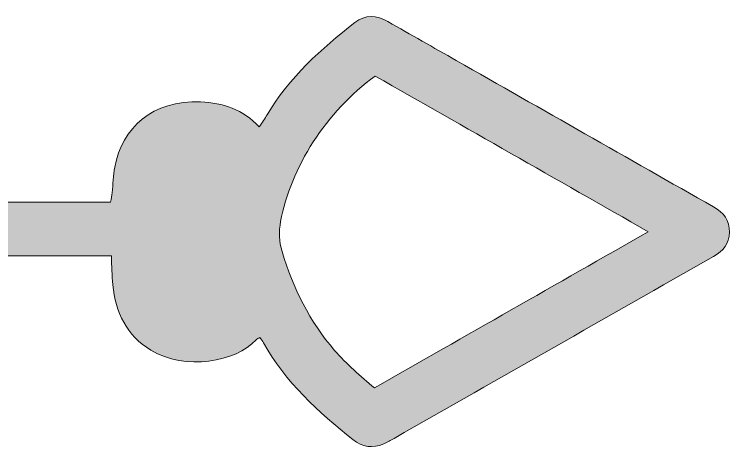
# Model space of a CAD drawing. Header units: inches. Extents: x 0.74 to 5.25, y 1.29 to 4.72.
# Drawn here: x 4.471 to 5.25, y 1.751 to 2.224 of the extents above; entities that cross this region are included whole.
import ezdxf

# ---------------------------------------------------------------- set-up
doc = ezdxf.new("R2010")
doc.units = ezdxf.units.IN
doc.header["$MEASUREMENT"] = 0
doc.layers.add('Calque 1', color=7, linetype='Continuous')

# ---------------------------------------------------------------- blocks, each defined once
blk = doc.blocks.new('block 3')
at = {"layer": 'Calque 1', "true_color": 0x1a1a1a}
h = blk.add_hatch(color=179, dxfattribs=at)
h.dxf.hatch_style = 2
edge = h.paths.add_edge_path()
edge.add_spline(control_points=[(4.577, 1.9611), (4.46489, 1.9611), (3.94425, 1.9611), (3.83219, 1.9611), (3.831, 1.98093), (3.82986, 1.99975), (3.82867, 2.01956), (3.94188, 2.01956), (4.46336, 2.01956), (4.57625, 2.01956), (4.57685, 2.02349), (4.57743, 2.02665), (4.57779, 2.02985), (4.57881, 2.03915), (4.5791, 2.04857), (4.58079, 2.05775), (4.58861, 2.10026), (4.62167, 2.131), (4.67421, 2.12863), (4.69833, 2.12754), (4.72032, 2.12071), (4.73807, 2.10146), (4.74128, 2.1064), (4.74412, 2.11044), (4.74662, 2.11469), (4.77069, 2.15556), (4.80542, 2.18632), (4.84217, 2.21504), (4.85356, 2.22394), (4.86597, 2.22289), (4.87814, 2.21599), (4.90297, 2.2019), (4.92779, 2.18779), (4.9526, 2.17367), (5.04593, 2.12058), (5.13925, 2.06746), (5.23264, 2.01444), (5.24356, 2.00825), (5.25024, 1.99964), (5.25, 1.98682), (5.24978, 1.97456), (5.24317, 1.96642), (5.23269, 1.96047), (5.11674, 1.89458), (5.00085, 1.82857), (4.88493, 1.7626), (4.88124, 1.76049), (4.87751, 1.75836), (4.87362, 1.75665), (4.86158, 1.75135), (4.85037, 1.75301), (4.8401, 1.76118), (4.80218, 1.79129), (4.76664, 1.82361), (4.74267, 1.86663), (4.74164, 1.86846), (4.74033, 1.87014), (4.73885, 1.87238), (4.73721, 1.87143), (4.73551, 1.87093), (4.73453, 1.86981), (4.71306, 1.84551), (4.6573, 1.83617), (4.62003, 1.85851), (4.59332, 1.87454), (4.58169, 1.89983), (4.57868, 1.92976), (4.57765, 1.93982), (4.57756, 1.94999), (4.577, 1.9611)], knot_values=[0, 0, 0, 0, 1, 1, 1, 2, 2, 2, 3, 3, 3, 4, 4, 4, 5, 5, 5, 6, 6, 6, 7, 7, 7, 8, 8, 8, 9, 9, 9, 10, 10, 10, 11, 11, 11, 12, 12, 12, 13, 13, 13, 14, 14, 14, 15, 15, 15, 16, 16, 16, 17, 17, 17, 18, 18, 18, 19, 19, 19, 20, 20, 20, 21, 21, 21, 22, 22, 22, 23, 23, 23, 23], degree=3, periodic=1)
edge = h.paths.add_edge_path()
edge.add_spline(control_points=[(5.16162, 1.9874), (5.06092, 2.04476), (4.96233, 2.10092), (4.86431, 2.15675), (4.81078, 2.1181), (4.77228, 2.05712), (4.76131, 1.99861), (4.75924, 1.98756), (4.75956, 1.97658), (4.76285, 1.96574), (4.77486, 1.92614), (4.79286, 1.88968), (4.8201, 1.85828), (4.83317, 1.84321), (4.84829, 1.83024), (4.8634, 1.81749), (4.963, 1.87424), (5.06132, 1.93025), (5.16162, 1.9874)], knot_values=[0, 0, 0, 0, 1, 1, 1, 2, 2, 2, 3, 3, 3, 4, 4, 4, 5, 5, 5, 6, 6, 6, 6], degree=3, periodic=1)
at = {"layer": 'Calque 1', "lineweight": 0}
for points, knots in [([(4.577, 1.9611), (4.46489, 1.9611), (3.94425, 1.9611), (3.83219, 1.9611), (3.831, 1.98093), (3.82986, 1.99975), (3.82867, 2.01956), (3.94188, 2.01956), (4.46336, 2.01956), (4.57625, 2.01956), (4.57685, 2.02349), (4.57743, 2.02665), (4.57779, 2.02985), (4.57881, 2.03915), (4.5791, 2.04857), (4.58079, 2.05775), (4.58861, 2.10026), (4.62167, 2.131), (4.67421, 2.12863), (4.69833, 2.12754), (4.72032, 2.12071), (4.73807, 2.10146), (4.74128, 2.1064), (4.74412, 2.11044), (4.74662, 2.11469), (4.77069, 2.15556), (4.80542, 2.18632), (4.84217, 2.21504), (4.85356, 2.22394), (4.86597, 2.22289), (4.87814, 2.21599), (4.90297, 2.2019), (4.92779, 2.18779), (4.9526, 2.17367), (5.04593, 2.12058), (5.13925, 2.06746), (5.23264, 2.01444), (5.24356, 2.00825), (5.25024, 1.99964), (5.25, 1.98682), (5.24978, 1.97456), (5.24317, 1.96642), (5.23269, 1.96047), (5.11674, 1.89458), (5.00085, 1.82857), (4.88493, 1.7626), (4.88124, 1.76049), (4.87751, 1.75836), (4.87362, 1.75665), (4.86158, 1.75135), (4.85037, 1.75301), (4.8401, 1.76118), (4.80218, 1.79129), (4.76664, 1.82361), (4.74267, 1.86663), (4.74164, 1.86846), (4.74033, 1.87014), (4.73885, 1.87238), (4.73721, 1.87143), (4.73551, 1.87093), (4.73453, 1.86981), (4.71306, 1.84551), (4.6573, 1.83617), (4.62003, 1.85851), (4.59332, 1.87454), (4.58169, 1.89983), (4.57868, 1.92976), (4.57765, 1.93982), (4.57756, 1.94999), (4.577, 1.9611)], [0, 0, 0, 0, 1, 1, 1, 2, 2, 2, 3, 3, 3, 4, 4, 4, 5, 5, 5, 6, 6, 6, 7, 7, 7, 8, 8, 8, 9, 9, 9, 10, 10, 10, 11, 11, 11, 12, 12, 12, 13, 13, 13, 14, 14, 14, 15, 15, 15, 16, 16, 16, 17, 17, 17, 18, 18, 18, 19, 19, 19, 20, 20, 20, 21, 21, 21, 22, 22, 22, 23, 23, 23, 23]), ([(5.16162, 1.9874), (5.06092, 2.04476), (4.96233, 2.10092), (4.86431, 2.15675), (4.81078, 2.1181), (4.77228, 2.05712), (4.76131, 1.99861), (4.75924, 1.98756), (4.75956, 1.97658), (4.76285, 1.96574), (4.77486, 1.92614), (4.79286, 1.88968), (4.8201, 1.85828), (4.83317, 1.84321), (4.84829, 1.83024), (4.8634, 1.81749), (4.963, 1.87424), (5.06132, 1.93025), (5.16162, 1.9874)], [0, 0, 0, 0, 1, 1, 1, 2, 2, 2, 3, 3, 3, 4, 4, 4, 5, 5, 5, 6, 6, 6, 6])]:
    blk.add_open_spline(points, degree=3, knots=knots, dxfattribs=at)
blk = doc.blocks.new('block 2')
at = {"layer": 'Calque 1'}
blk.add_blockref('block 3', (0, 0), dxfattribs=at)

msp = doc.modelspace()

# ---------------------------------------------------------------- block references
at = {"layer": 'Calque 1'}
msp.add_blockref('block 2', (0, 0), dxfattribs=at)

doc.saveas('drawing.dxf')
